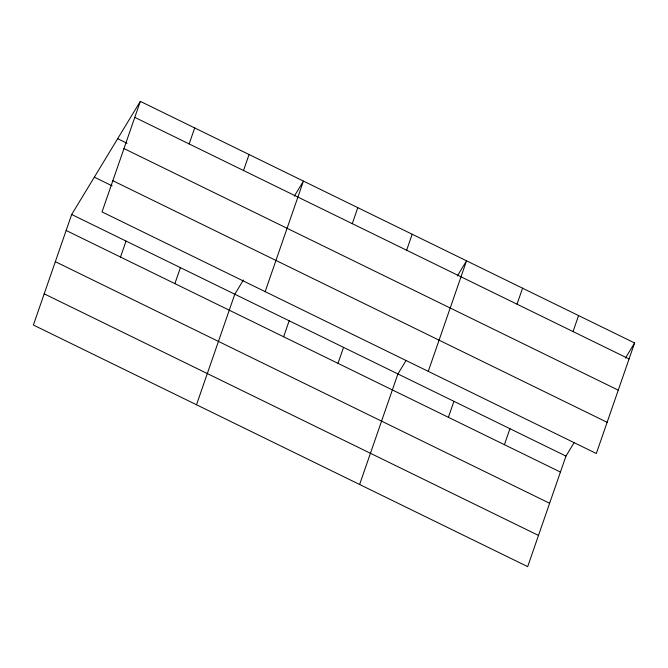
<?xml version="1.0" encoding="UTF-8"?>
<svg xmlns="http://www.w3.org/2000/svg" width="668" height="668" viewBox="0 0 668 668"><rect width="100%" height="100%" fill="white"/><g stroke="black" fill="none" stroke-linecap="round" stroke-linejoin="round"><path stroke-width="1" d="M140.322 101.369L102.037 211.915L596.324 453.505L634.6 342.96L140.322 101.369L71.676 214.495L33.4 325.04L527.678 566.631L565.963 456.085L574.054 442.75M120.516 257.055L126.052 241.064M189.153 143.929L194.689 127.947M174.882 283.633L180.418 267.643M243.528 170.507L249.064 154.517M196.509 404.766L234.794 294.221L243.419 280.001M265.154 291.64L303.431 181.095L294.262 196.208M283.624 336.781L289.161 320.79M352.27 223.655L357.806 207.673M338 363.359L343.536 347.368M406.637 250.233L412.173 234.243M359.626 484.492L397.903 373.946L405.994 360.611M428.263 371.366L466.548 260.821L457.38 275.934M448.387 417.308L453.923 401.326M517.024 304.19L522.56 288.2M504.407 444.688L509.943 428.706M573.044 331.57L578.58 315.58M625.432 358.073L634.6 342.96M134.786 117.359L629.064 358.95M117.668 138.702L127.045 143.286M123.981 148.563L618.259 390.154M112.842 180.711L607.129 422.301M94.33 177.162L112.141 185.871M71.676 214.495L565.963 456.085M66.14 230.477L560.427 472.067M55.335 261.681L549.622 503.271M44.205 293.836L538.483 535.427"/></g></svg>
